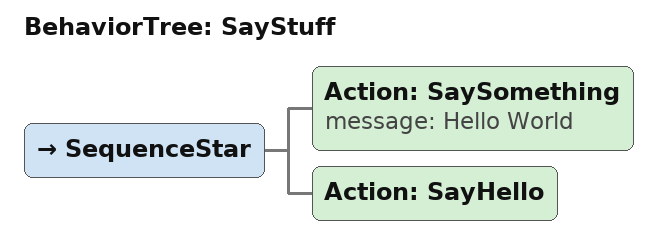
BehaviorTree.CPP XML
<root main_tree_to_execute="SayStuff">

    <BehaviorTree ID="SayStuff">
        <SequenceStar>
            <Action ID="SaySomething" message="Hello World"/>
            <Action ID="SayHello"/>
        </SequenceStar>
    </BehaviorTree>

</root>
